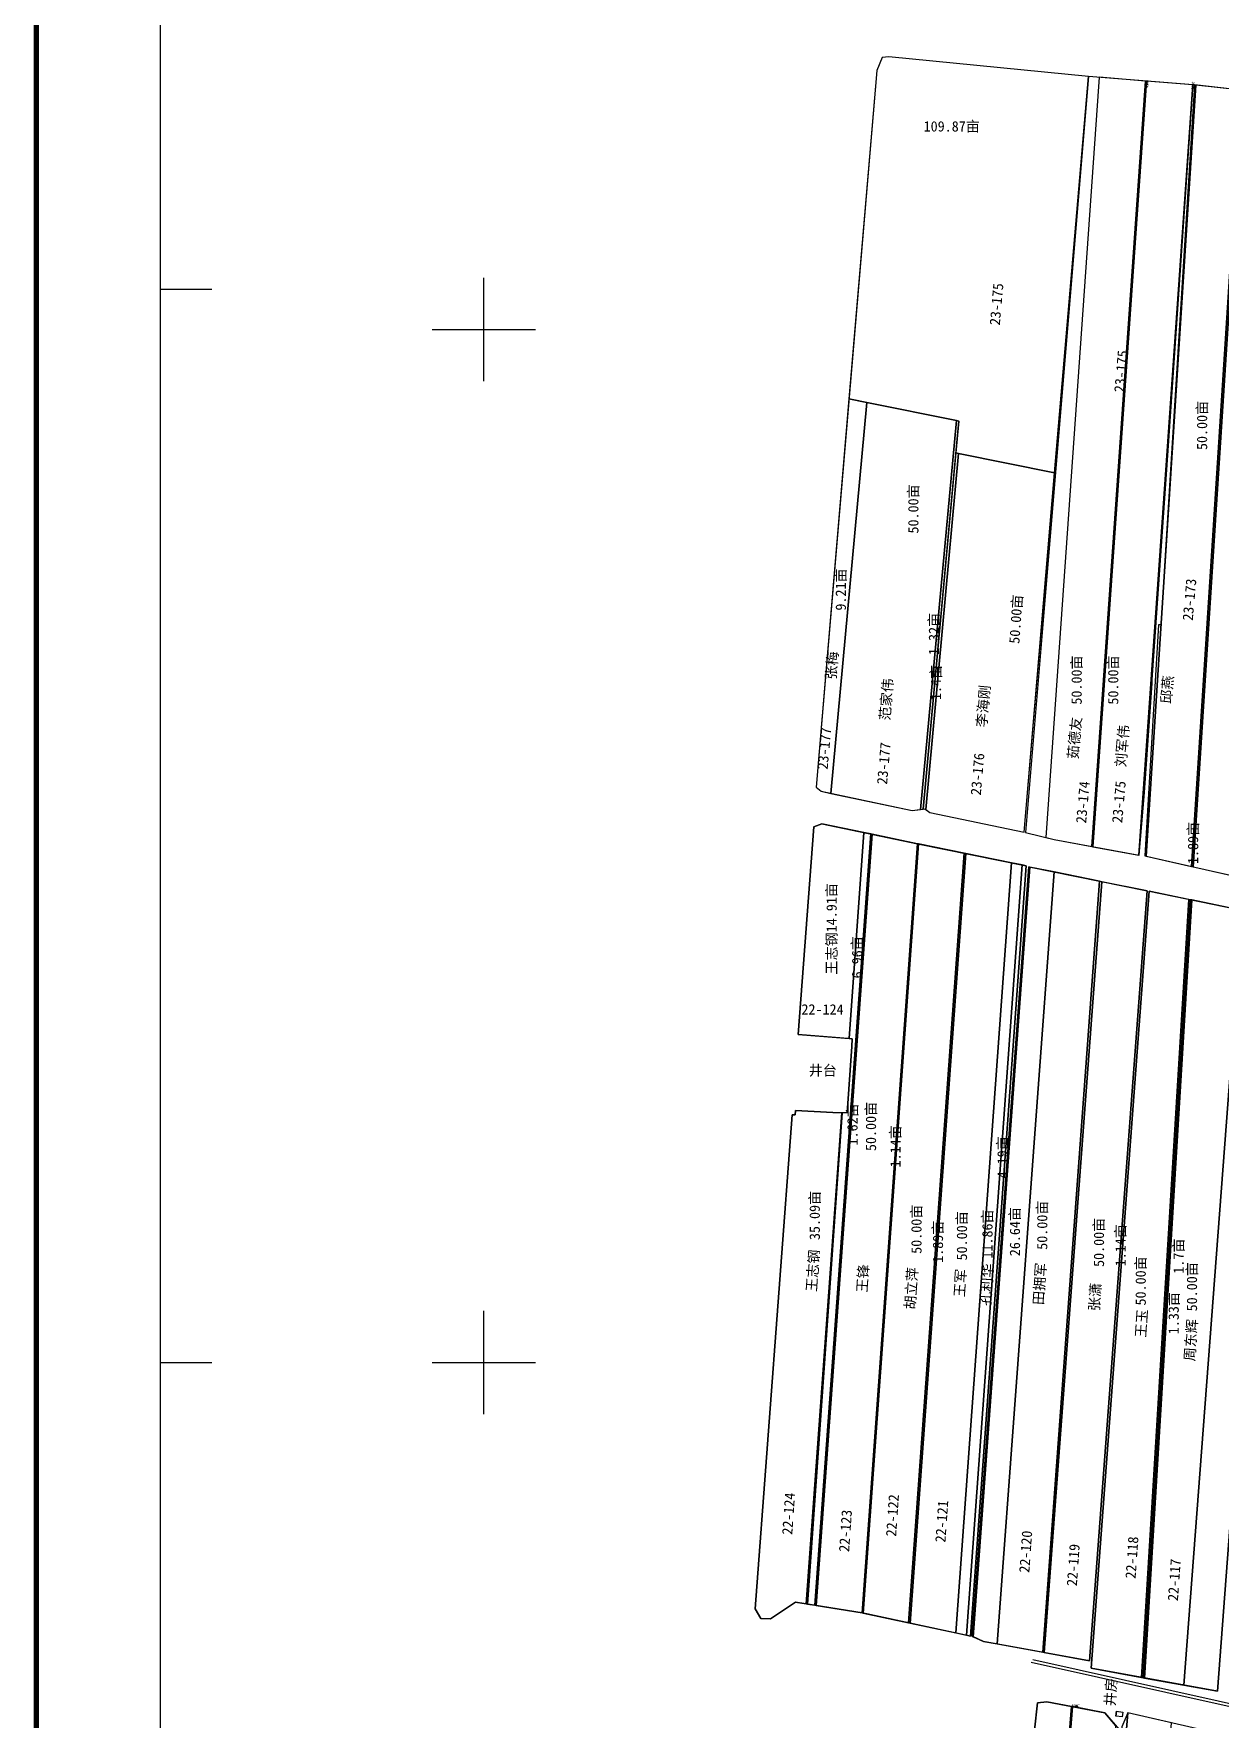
# Model space of a CAD drawing. Extents: x 550491 to 556810, y 4985999 to 4992627.
# Drawn here: x 550564 to 551713, y 4989475 to 4991106 of the extents above; entities that cross this region are included whole.
import ezdxf
from ezdxf.enums import TextEntityAlignment as Align

# ---------------------------------------------------------------- set-up
doc = ezdxf.new("R2010")
doc.units = 0
doc.header["$LTSCALE"] = 10
for name, color, linetype in [('2020-3-23', 4, 'CONTINUOUS'), ('2021新职工', 4, 'CONTINUOUS'), ('2022年', 5, 'CONTINUOUS'), ('3经营地地块', 3, 'CONTINUOUS'), ('TK', 7, 'CONTINUOUS'), ('出水桩', 7, 'CONTINUOUS'), ('地号', 1, 'CONTINUOUS'), ('地块名称', 7, 'CONTINUOUS'), ('地物扣减', 2, 'CONTINUOUS'), ('承包户', 1, 'CONTINUOUS'), ('注记', 1, 'CONTINUOUS'), ('测地框', 3, 'CONTINUOUS'), ('经营地', 5, 'CONTINUOUS'), ('经营地面积', 5, 'CONTINUOUS'), ('路林渠', 3, 'CONTINUOUS'), ('身份地', 1, 'CONTINUOUS'), ('身份地面积', 1, 'CONTINUOUS')]:
    doc.layers.add(name, color=color, linetype=linetype)
doc.styles.add('HZ', font='rs.shx', dxfattribs={"width": 0.8, "bigfont": 'hztxt.shx'})
doc.styles.add('宋体', font='')
doc.styles.get('宋体').set_extended_font_data('SimSun')

msp = doc.modelspace()

# ---------------------------------------------------------------- linework, layer by layer
at = {"layer": '2020-3-23', "color": 1, "linetype": 'Continuous', "flags": 128}
for points in [[(551733.2, 4991051.5), (551689, 4991056.5), (551640.9, 4990310.2), (551684.8, 4990300.3)], [(551419.8, 4990322.3), (551375.8, 4990331.5), (551321.7, 4989584.8), (551366, 4989577.9)], [(551595.8, 4990286), (551551.8, 4990294.9), (551496.9, 4989547.7), (551540.9, 4989539.6)]]:
    msp.add_lwpolyline(points, close=True, dxfattribs=at)
at = {"layer": '2021新职工', "color": 1, "linetype": 'Continuous', "flags": 128}
msp.add_lwpolyline([(551370.8, 4990749.3), (551353.4, 4990752.8), (551321.7, 4990376.9), (551326.5, 4990373), (551335.9, 4990371)], close=True, dxfattribs=at)
at = {"layer": '2022年', "color": 4, "linetype": 'Continuous', "flags": 128}
for points in [[(551640.4, 4991060.5), (551595.5, 4991064.1), (551543.9, 4990328.2), (551551.8, 4990326.3), (551588.5, 4990319.6)], [(551641.4, 4991060.4), (551640.4, 4991060.5), (551588.5, 4990319.6), (551589.5, 4990319.4)], [(551686, 4991056.9), (551641.4, 4991060.4), (551589.5, 4990319.4), (551633.8, 4990311.3)], [(551686.5, 4991056.9), (551686, 4991056.9), (551633.8, 4990311.3), (551634.3, 4990311.2), (551639.2, 4990371.8), (551646.9, 4990477.6), (551646.7, 4990480.9), (551662.4, 4990702.7)], [(551641.9, 4990276.6), (551597.9, 4990285.5), (551542.2, 4989539.3), (551586.2, 4989531.2)], [(551568.8, 4989487.2), (551544.7, 4989491.8), (551535.9, 4989490.7), (551532.9, 4989464.2), (551523.1, 4989464.4), (551464.4, 4988728.5), (551507.5, 4988719)], [(551611.7, 4989468.6), (551601.1, 4989481.1), (551569.7, 4989487), (551508.5, 4988718.8), (551551.2, 4988709.4)], [(551665.5, 4989471.3), (551623.2, 4989481), (551559.7, 4988707.7), (551602.2, 4988699.9)]]:
    msp.add_lwpolyline(points, close=True, dxfattribs=at)
at = {"layer": '3经营地地块', "color": 5, "linetype": 'Continuous', "flags": 128}
for points in [[(551374.4, 4990331.8), (551367.7, 4990333.2), (551353.6, 4990133.6), (551356.6, 4990133.4), (551356.3, 4990126), (551351.6, 4990061.7), (551346.7, 4990061.8), (551313.2, 4989586.2), (551320.3, 4989585.1)], [(551524.8, 4990301), (551521.1, 4990301.7), (551467.2, 4989556.1), (551470.9, 4989555.3)], [(551551.8, 4990294.9), (551528.4, 4990299.7), (551473.6, 4989554.7), (551483.5, 4989550.2), (551496.9, 4989547.7)], [(551623.2, 4989481), (551623.1, 4989481), (551617.5, 4989467.4), (551554.6, 4988708.7), (551559.7, 4988707.7)]]:
    msp.add_lwpolyline(points, close=True, dxfattribs=at)
at = {"layer": 'TK', "linetype": 'Continuous'}
for p, q in [((551000, 4990770.1), (551000, 4990870.1)), ((550687, 4990859.1), (550737, 4990859.1)), ((550950, 4990820.1), (551050, 4990820.1)), ((551000, 4989770.1), (551000, 4989870.1)), ((550687, 4989820.1), (550737, 4989820.1)), ((550950, 4989820.1), (551050, 4989820.1))]:
    msp.add_line(p, q, dxfattribs=at)
at = {"layer": 'TK', "linetype": 'Continuous', "const_width": 5, "flags": 128}
msp.add_lwpolyline([(550567, 4986182.1), (556807, 4986182.1), (556807, 4992422.1), (550567, 4992422.1)], close=True, dxfattribs=at)
at = {"layer": 'TK', "linetype": 'Continuous', "flags": 128}
msp.add_lwpolyline([(550687, 4986302.1), (556687, 4986302.1), (556687, 4992302.1), (550687, 4992302.1)], close=True, dxfattribs=at)
at = {"layer": '出水桩', "color": 2, "linetype": 'Continuous', "flags": 128}
msp.add_lwpolyline([(551569.7, 4989487), (551568.8, 4989487.2), (551507.5, 4988719), (551508.5, 4988718.8)], close=True, dxfattribs=at)
at = {"layer": '地物扣减', "color": 7, "linetype": 'Continuous', "flags": 128}
for points in [[(551689, 4991056.5), (551687.7, 4991056.7), (551655.2, 4990534.2), (551653, 4990534.2), (551639.6, 4990310.5), (551640.9, 4990310.2)], [(551734.8, 4991051.4), (551733.2, 4991051.5), (551684.8, 4990300.3), (551686.4, 4990300)], [(551459.7, 4990731.3), (551457.3, 4990731.8), (551422.5, 4990355.5), (551425.1, 4990355.8)], [(551459.4, 4990700), (551456.9, 4990700.5), (551425.1, 4990355.8), (551426.8, 4990356.1), (551427.6, 4990355.5)], [(551375.8, 4990331.5), (551374.4, 4990331.8), (551320.3, 4989585.1), (551321.7, 4989584.8)], [(551367.6, 4990333.2), (551367.7, 4990333.2), (551353.6, 4990133.6), (551353.5, 4990133.6)], [(551420.8, 4990322.1), (551419.8, 4990322.3), (551366, 4989577.9), (551367, 4989577.6)], [(551466.6, 4990312.8), (551464.9, 4990313.2), (551411, 4989568.2), (551412.7, 4989567.8)], [(551528.4, 4990299.7), (551527.4, 4990299.9), (551472.6, 4989555.2), (551473.6, 4989554.7)], [(551683.8, 4990268), (551682.3, 4990268.3), (551636.5, 4989515.2), (551638, 4989514.9)], [(551685, 4990267.8), (551683.8, 4990268), (551638, 4989514.9), (551639.2, 4989514.7)], [(551346.7, 4990061.8), (551346.4, 4990061.8), (551312, 4989586.4), (551313.2, 4989586.2)]]:
    msp.add_lwpolyline(points, close=True, dxfattribs=at)
at = {"layer": '注记', "color": 2, "linetype": 'Continuous', "flags": 128}
msp.add_lwpolyline([(551597.9, 4990285.5), (551595.8, 4990286), (551540.9, 4989539.6), (551542.2, 4989539.3)], close=True, dxfattribs=at)
at = {"layer": '测地框', "color": 7, "linetype": 'Continuous'}
for p, q in [((551612.4, 4989482.5, 284.3), (551611.5, 4989477.8, 284.3)), ((551618.4, 4989481.7, 284.4), (551617.6, 4989477, 284.3))]:
    msp.add_line(p, q, dxfattribs=at)
at = {"layer": '测地框', "color": 7, "linetype": 'Continuous', "flags": 128}
for points, elevation in [([(551585, 4991064.9), (551392.1, 4991083.9), (551385.5, 4991083.1), (551380.2, 4991070.8), (551321.7, 4990376.9), (551326.5, 4990373), (551414.4, 4990354.5), (551426.8, 4990356.1), (551431.7, 4990352.4), (551522.9, 4990333.3)], 282.4), ([(551686.5, 4991056.9), (551585, 4991064.9), (551524.1, 4990333), (551551.8, 4990326.3), (551634.3, 4990311.2), (551639.2, 4990371.8), (551646.9, 4990477.6), (551646.7, 4990480.9), (551662.4, 4990702.7)], 282.5), ([(551795, 4991044.6), (551687.7, 4991056.7), (551655.2, 4990534.2), (551653, 4990534.2), (551639.6, 4990310.5), (551739.4, 4990288.1), (551749.1, 4990290.5)], 282.4), ([(551319.3, 4990338.7), (551327.2, 4990341.6), (551419.8, 4990322.3), (551366, 4989577.9), (551301.7, 4989588), (551277.4, 4989571.9), (551268, 4989572.4), (551262.6, 4989581.7), (551298.4, 4990059.9), (551301.2, 4990059.9), (551301.7, 4990063.9), (551337.8, 4990062), (551351.6, 4990061.7), (551356.3, 4990126), (551356.6, 4990133.4), (551304.2, 4990137.5)], 282.7), ([(551470.9, 4989555.3), (551366, 4989577.9), (551419.8, 4990322.3), (551524.8, 4990301)], 283.4), ([(551586.2, 4989531.2), (551483.5, 4989550.2), (551472.6, 4989555.2), (551527.4, 4990299.9), (551641.9, 4990276.6)], 283.7), ([(551709.9, 4989501.9), (551587.6, 4989524.1), (551643.8, 4990276.2), (551766.5, 4990251.1)], 283.5), ([(551517.6, 4989464.6), (551532.9, 4989464.2), (551535.9, 4989490.7), (551544.7, 4989491.8), (551601.1, 4989481.1), (551614.9, 4989464.8), (551554.6, 4988708.7), (551462, 4988729), (551490.2, 4989152.6), (551492.5, 4989152.9), (551499.7, 4989247.9)], 283.1), ([(551711.8, 4989455.1), (551706.2, 4989462.1), (551623.1, 4989481), (551617.5, 4989467.4), (551554.6, 4988708.7), (551649.1, 4988691.3)], 283.1), ([(551612.4, 4989482.5), (551618.4, 4989481.7), (551617.6, 4989477), (551611.5, 4989477.8)], 284.3)]:
    msp.add_lwpolyline(points, close=True, dxfattribs=dict(at, elevation=elevation))
for points in [[(551459.7, 4990731.3), (551353.4, 4990752.8), (551321.7, 4990376.9), (551326.5, 4990373), (551414.4, 4990354.5), (551425.1, 4990355.8)], [(551459.4, 4990700), (551456.9, 4990700.5), (551425.1, 4990355.8), (551426.8, 4990356.1), (551427.6, 4990355.5)], [(551346.7, 4990061.8), (551346.4, 4990061.8), (551312, 4989586.4), (551313.2, 4989586.2)]]:
    msp.add_lwpolyline(points, close=True, dxfattribs=at)
for points, elevation in [([(551524.8, 4990301), (551419.8, 4990322.3)], 283.1), ([(551683.8, 4990268), (551638, 4989514.9)], 255.3), ([(551298.4, 4990059.9), (551301.2, 4990059.9), (551301.7, 4990063.9), (551337.8, 4990062), (551351.6, 4990061.7), (551356.3, 4990126), (551356.6, 4990133.4), (551304.2, 4990137.5)], 283)]:
    msp.add_lwpolyline(points, dxfattribs=dict(at, elevation=elevation))
at = {"layer": '经营地', "color": 5, "linetype": 'Continuous', "flags": 128}
msp.add_lwpolyline([(551585, 4991064.9), (551392.1, 4991083.9), (551385.5, 4991083.1), (551380.2, 4991070.8), (551353.4, 4990752.8), (551370.8, 4990749.3), (551457.3, 4990731.8), (551459.7, 4990731.3), (551456.9, 4990700.5), (551459.4, 4990700), (551552.4, 4990681.1)], close=True, dxfattribs=at)
at = {"layer": '路林渠', "color": 4, "linetype": 'Continuous', "flags": 128}
for points, elevation in [([(551529.7, 4989530.1), (552385.5, 4989339.4)], 284.4), ([(551531.2, 4989532.5), (552386.1, 4989342)], 284.3)]:
    msp.add_lwpolyline(points, dxfattribs=dict(at, elevation=elevation))
at = {"layer": '身份地', "color": 1, "linetype": 'Continuous', "flags": 128}
for points in [[(551778.7, 4991046.4), (551734.8, 4991051.4), (551686.4, 4990300), (551730, 4990290.2)], [(551457.3, 4990731.8), (551370.8, 4990749.3), (551335.9, 4990371), (551414.4, 4990354.5), (551422.5, 4990355.5)], [(551552.4, 4990681.1), (551459.4, 4990700), (551427.6, 4990355.5), (551427.6, 4990355.5), (551431.7, 4990352.4), (551522.9, 4990333.3)], [(551367.6, 4990333.2), (551327.2, 4990341.6), (551319.3, 4990338.7), (551304.2, 4990137.5), (551353.5, 4990133.6)], [(551464.9, 4990313.2), (551420.8, 4990322.1), (551367, 4989577.6), (551411, 4989568.2)], [(551510.7, 4990303.8), (551466.6, 4990312.8), (551412.7, 4989567.8), (551456.7, 4989558.3)], [(551521.1, 4990301.7), (551510.7, 4990303.8), (551456.7, 4989558.3), (551467.2, 4989556.1)], [(551682.3, 4990268.3), (551643.8, 4990276.2), (551587.6, 4989524.1), (551636.5, 4989515.2)], [(551734.2, 4990257.7), (551685, 4990267.8), (551639.2, 4989514.7), (551677.5, 4989507.8)], [(551766.5, 4990251.1), (551734.2, 4990257.7), (551677.5, 4989507.8), (551709.9, 4989501.9)], [(551346.4, 4990061.8), (551337.8, 4990062), (551301.7, 4990063.9), (551301.2, 4990059.9), (551298.4, 4990059.9), (551262.6, 4989581.7), (551268, 4989572.4), (551277.4, 4989571.9), (551301.7, 4989588), (551312, 4989586.4)]]:
    msp.add_lwpolyline(points, close=True, dxfattribs=at)
msp.add_lwpolyline([(551426.8, 4990356.1), (551431.7, 4990352.4)], dxfattribs=at)

# ---------------------------------------------------------------- texts
at = {"layer": '2020-3-23', "color": 1, "linetype": 'Continuous', "style": '宋体'}
for s, rotation, p in [('邱燕', 85, (551661, 4990471.4)), ('王锋', 86, (551366.5, 4989901.6))]:
    msp.add_text(s, height=10, rotation=rotation, dxfattribs=at).set_placement(p, align=Align.MIDDLE)
msp.add_text('田拥军', height=10, rotation=86, dxfattribs=at).set_placement((551541.4, 4989875.5))
at = {"layer": '2021新职工', "color": 1, "linetype": 'Continuous', "style": '宋体'}
msp.add_text('9.21亩', height=10, rotation=90, dxfattribs=at).set_placement((551350.4, 4990547.9))
msp.add_text('张梅', height=10, rotation=85, dxfattribs=at).set_placement((551336.6, 4990494.9), align=Align.MIDDLE)
at = {"layer": '2022年', "color": 4, "linetype": 'Continuous', "style": 'HZ', "width": 0.8}
for rotation, p in [(85.4827, (551642.6, 4991053.9)), (84.0896, (551686.9, 4991052.4))]:
    msp.add_text('1.14亩', height=2, rotation=rotation, dxfattribs=at).set_placement(p)
at = {"layer": '2022年', "color": 4, "linetype": 'Continuous', "style": '宋体'}
for s, rotation, p in [('50.00亩', 90, (551578.6, 4990456.9)), ('50.00亩', 90, (551614, 4990456.9)), ('50.00亩', 90, (551600.2, 4989912.6)), ('张潇', 86, (551595.4, 4989869.6))]:
    msp.add_text(s, height=10, rotation=rotation, dxfattribs=at).set_placement(p)
for s, p in [('茹德友', (551571.5, 4990424.6)), ('刘军伟', (551617.6, 4990417))]:
    msp.add_text(s, height=10, rotation=85, dxfattribs=at).set_placement(p, align=Align.MIDDLE)
at = {"layer": '2022年', "color": 4, "linetype": 'Continuous', "style": 'HZ', "width": 0.8}
msp.add_text('1.14亩', height=2, dxfattribs=at).set_placement((551569.2, 4989486.7))
at = {"layer": '地号', "color": 1, "linetype": 'Continuous', "style": '宋体'}
msp.add_text('井台', height=10, dxfattribs=at).set_placement((551314.4, 4990097.9, 284.8))
msp.add_text('井房', height=10, rotation=86, dxfattribs=at).set_placement((551610.6, 4989487.2, 284.8))
at = {"layer": '地块名称', "color": 7, "linetype": 'Continuous', "style": '宋体'}
for s, rotation, p in [('23-175', 85, (551496.2, 4990844.5)), ('23-175', 85, (551616.7, 4990779.5)), ('23-173', 85, (551682.9, 4990558.5)), ('23-177', 85, (551329.6, 4990414.5)), ('23-177', 85, (551387.1, 4990400)), ('23-176', 85, (551477.8, 4990389.6)), ('23-174', 85, (551579.7, 4990362.4)), ('23-175', 85, (551614.6, 4990362.7)), ('22-124', 86, (551294.9, 4989673.8)), ('22-122', 86, (551395.4, 4989672.1)), ('22-123', 86, (551350, 4989657.2)), ('22-121', 86, (551443.1, 4989666.3)), ('22-120', 86, (551524.4, 4989637)), ('22-119', 86, (551570.4, 4989624.1)), ('22-118', 86, (551627.2, 4989631.3)), ('22-117', 86, (551668.1, 4989609.7))]:
    msp.add_text(s, height=10, rotation=rotation, dxfattribs=at).set_placement(p, align=Align.MIDDLE)
msp.add_text('22-124', height=10, dxfattribs=at).set_placement((551327.8, 4990161.9), align=Align.MIDDLE)
at = {"layer": '地物扣减', "color": 7, "linetype": 'Continuous', "style": '宋体'}
for s, p in [('1.32亩', (551440.5, 4990504.9)), ('1.4亩', (551442.5, 4990461.3)), ('1.89亩', (551691.3, 4990302.6)), ('1.62亩', (551361.7, 4990030.2)), ('1.14亩', (551403.3, 4990008.9)), ('1.89亩', (551444.4, 4989916.6)), ('1.14亩', (551621.1, 4989913.2)), ('1.7亩', (551677.3, 4989906.1)), ('1.33亩', (551672.5, 4989847.5))]:
    msp.add_text(s, height=10, rotation=90, dxfattribs=at).set_placement(p)
at = {"layer": '承包户', "color": 1, "linetype": 'Continuous', "style": '宋体'}
for s, p in [('范家伟', (551389.3, 4990462)), ('李海刚', (551483, 4990455.4))]:
    msp.add_text(s, height=10, rotation=85, dxfattribs=at).set_placement(p, align=Align.MIDDLE)
for s, p in [('王志钢', (551321.9, 4989888.2)), ('胡立萍', (551417.2, 4989871.1)), ('王军', (551465, 4989883.1)), ('孔利华', (551490.2, 4989874.7)), ('王玉', (551640.4, 4989844)), ('周东辉', (551687.7, 4989821))]:
    msp.add_text(s, height=10, rotation=86, dxfattribs=at).set_placement(p)
at = {"layer": '经营地', "color": 5, "linetype": 'Continuous', "style": '宋体'}
msp.add_text('50.00亩', height=10, rotation=90, dxfattribs=at).set_placement((551545.3, 4989929.2))
at = {"layer": '经营地面积', "color": 5, "linetype": 'Continuous', "style": '宋体'}
msp.add_text('109.87亩', height=10, dxfattribs=at).set_placement((551425.6, 4991011.6))
for s, p in [('6.96亩', (551366.2, 4990191.9)), ('4.19亩', (551506.9, 4989998.3)), ('26.64亩', (551518.9, 4989923))]:
    msp.add_text(s, height=10, rotation=90, dxfattribs=at).set_placement(p)
at = {"layer": '身份地面积', "color": 1, "linetype": 'Continuous', "style": '宋体'}
for s, rotation, p in [('50.00亩', 90, (551700, 4990703.3)), ('50.00亩', 90, (551420.6, 4990622.5)), ('50.00亩', 86, (551518.2, 4990515.5)), ('王志钢14.91亩', 90, (551341.5, 4990195.6)), ('50.00亩', 90, (551379.6, 4990024.8)), ('35.09亩', 90, (551325.2, 4989938.6)), ('50.00亩', 90, (551423.6, 4989925.3)), ('11.86亩', 90, (551492.3, 4989920.7)), ('50.00亩', 90, (551467.6, 4989918.9)), ('50.00亩', 90, (551640.6, 4989875.3)), ('50.00亩', 90, (551690.2, 4989869.6))]:
    msp.add_text(s, height=10, rotation=rotation, dxfattribs=at).set_placement(p)

doc.saveas('drawing.dxf')
